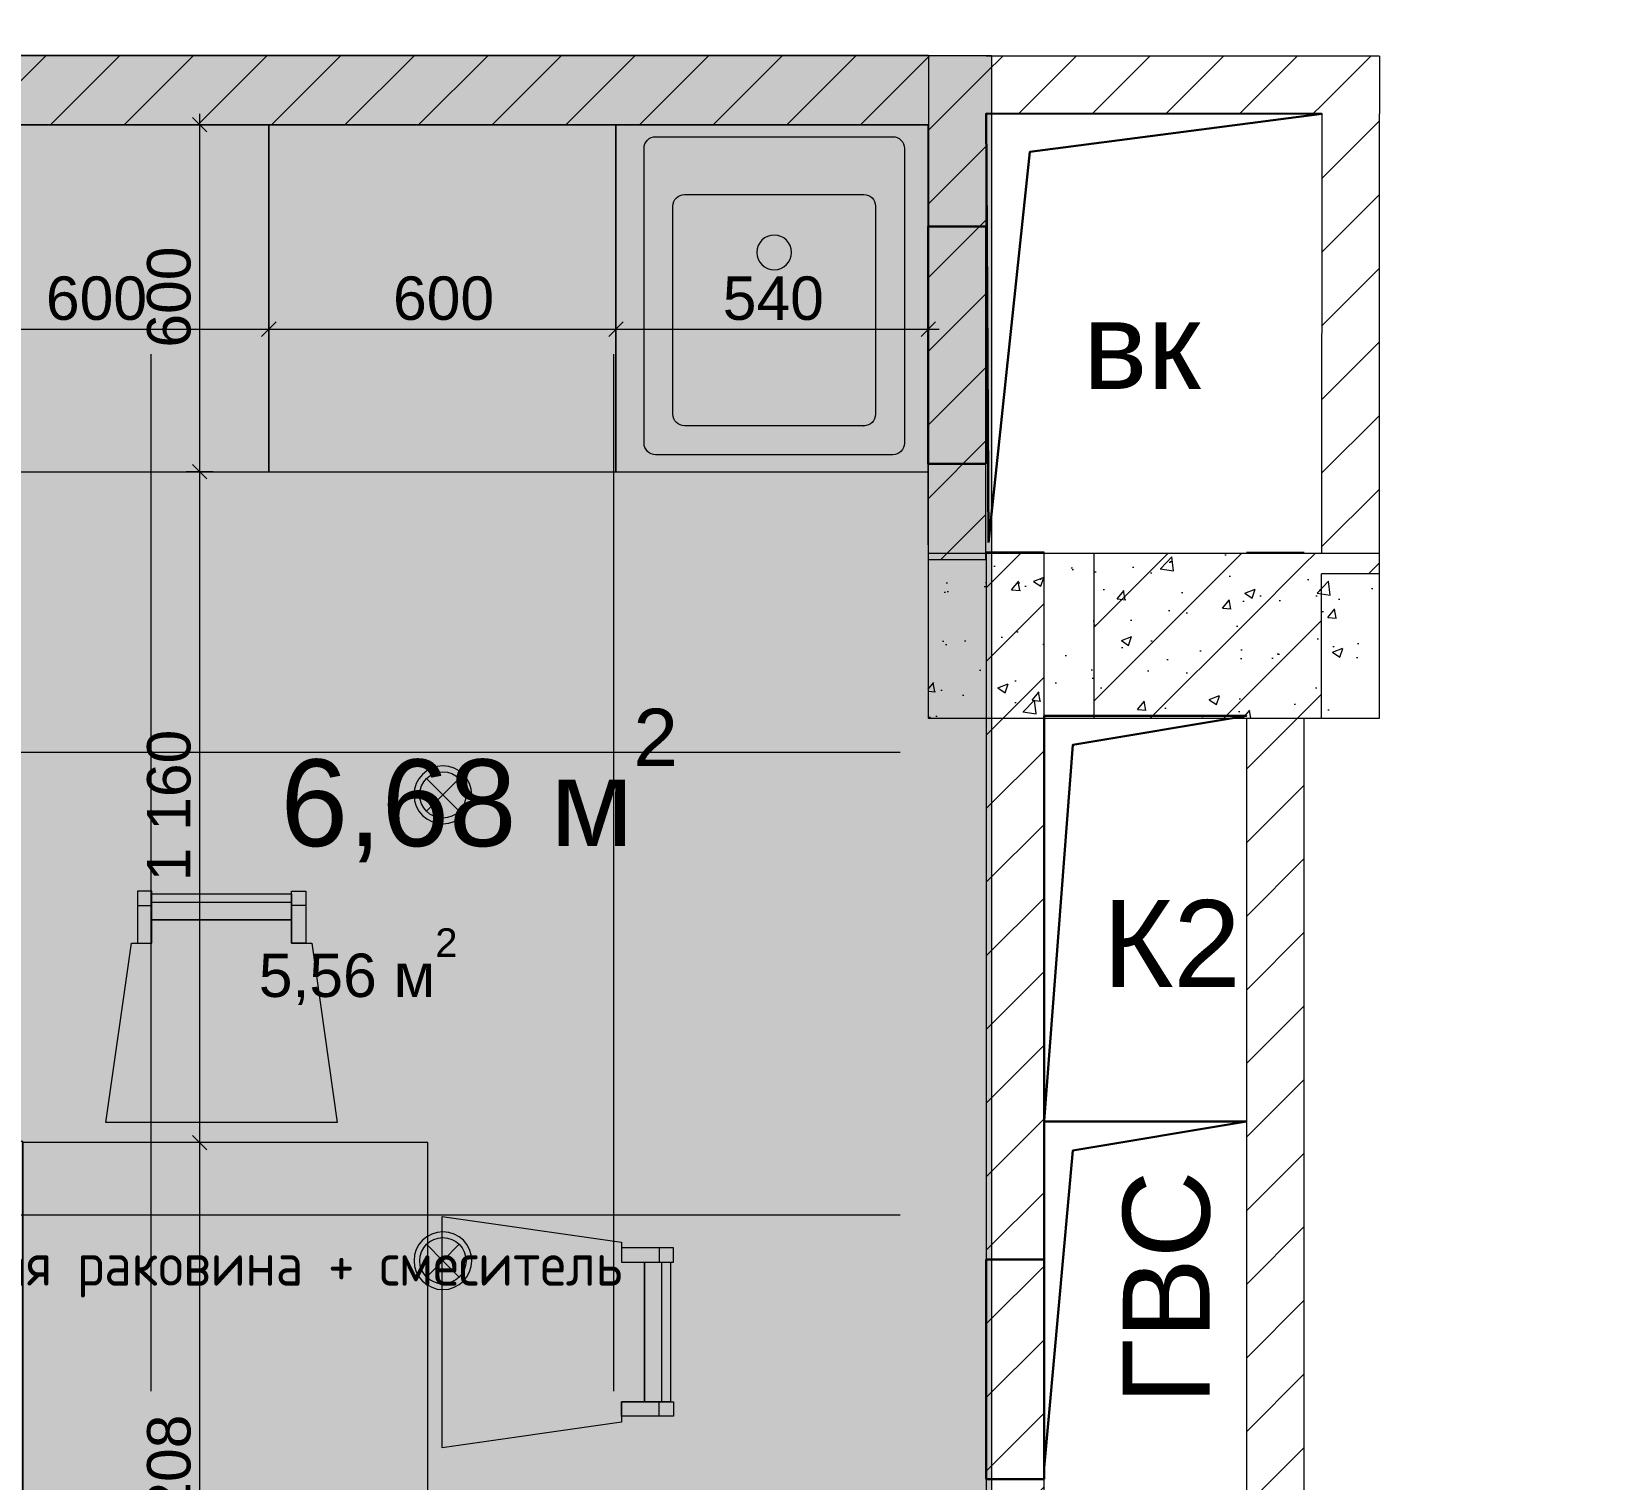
# Model space of a CAD drawing. Header units: millimetres. Extents: x 2336463 to 2579121, y 595385 to 778077.
# Drawn here: x 2477066 to 2479790, y 700556 to 703060 of the extents above; entities that cross this region are included whole.
import ezdxf

# ---------------------------------------------------------------- set-up
doc = ezdxf.new("R2010")
doc.units = ezdxf.units.MM
doc.header["$MEASUREMENT"] = 0
for name, color, linetype in [('+возводимые стены', 7, 'Continuous'), ('1 Планировка', 7, 'Continuous'), ('1 Планировка размеры', 7, 'Continuous'), ('Интерьер - Мебель', 7, 'Continuous'), ('сит план', 7, 'Continuous')]:
    doc.layers.add(name, color=color, linetype=linetype)
for name, color, linetype, lineweight in [('+возводимые стены_Ном._пера__101', 252, 'Continuous', 5), ('+комнаты_Ном._пера__1', 7, 'Continuous', 13), ('+план полов_Ном._пера__1', 7, 'Continuous', 13), ('+стена с дверью_Ном._пера__1', 7, 'Continuous', 13), ('1 Планировка_Ном._пера__1', 7, 'Continuous', 13), ('Интерьер - Мебель_Ном._пера__1', 7, 'Continuous', 13), ('Конструктив - Стены Несущие_Ном._пера__21', 7, 'Continuous', 30), ('Сантехника_Ном._пера__5', 5, 'Continuous', 13), ('сит план_Ном._пера__1', 7, 'Continuous', 13), ('сит план_Ном._пера__21', 7, 'Continuous', 30)]:
    doc.layers.add(name, color=color, linetype=linetype, lineweight=lineweight)
for name, color, linetype, lineweight, true_color in [('+возводимые стены_Ном._пера__169', 7, 'Continuous', 5, 0x68b353), ('+комнаты_Ном._пера__166', 7, 'Continuous', 5, 0x97cbff), ('+комнаты_Ном._пера__242', 7, 'Continuous', 13, 0x1b55b5), ('+план полов_Ном._пера__242', 7, 'Continuous', 13, 0x1b55b5), ('+стена с дверью_Ном._пера__243', 7, 'Continuous', 13, 0xe25822), ('1 Планировка размеры_Ном._пера__242', 7, 'Continuous', 13, 0x1b55b5), ('MEP - Электрооборудование.ЭО_Ном._пера__58', 7, 'Continuous', 5, 0xdf0000), ('Интерьер - Мебель_Ном._пера__62', 7, 'Continuous', 25, 0xaaaaaa), ('Сантехника_Ном._пера__45', 7, 'Continuous', 0, 0x76a6fe), ('сит план_Ном._пера__87', 7, 'Continuous', 20, 0x6a6a6a)]:
    doc.layers.add(name, color=color, linetype=linetype, lineweight=lineweight, true_color=true_color)
doc.styles.add('СГЕНЕРИР_СТИЛЬ_1', font='arial.ttf')
doc.styles.add('СГЕНЕРИР_СТИЛЬ_3', font='isocp.shx')
doc.dimstyles.new('СГЕНЕРИР_СТИЛЬ__1', dxfattribs={"dimtxt": 75, "dimasz": 23.75, "dimexe": 0.18, "dimexo": 300, "dimgap": 0, "dimtad": 1, "dimtih": 1, "dimtoh": 1, "dimdec": 0, "dimzin": 0, "dimdsep": 46, "dimtxsty": 'СГЕНЕРИР_СТИЛЬ_1', "dimblk": 'ARROWHEAD_6', "dimblk1": 'ARROWHEAD_6', "dimblk2": 'ARROWHEAD_6', "dimcen": 0.09, "dimclrd": 256, "dimclre": 256, "dimclrt": 256, "dimazin": 0, "dimtfac": 1, "dimtdec": 4, "dimtmove": 0, "dimatfit": 3, "dimfxl": 0, "dimtolj": 1, "dimtzin": 0, "dimarcsym": 0})
doc.dimstyles.new('СГЕНЕРИР_СТИЛЬ__11', dxfattribs={"dimtxt": 0.18, "dimasz": 91.2, "dimexe": 0.18, "dimexo": 0.0625, "dimgap": 0, "dimtad": 0, "dimtih": 1, "dimtoh": 1, "dimdec": 4, "dimzin": 0, "dimdsep": 46, "dimcen": 0.09, "dimadec": 0, "dimazin": 0, "dimtfac": 1, "dimtdec": 4, "dimtmove": 0, "dimatfit": 3, "dimldrblk": 'ARROWHEAD_11', "dimfxl": 0, "dimtolj": 1, "dimtzin": 0, "dimarcsym": 0})
doc.dimstyles.new('СГЕНЕРИР_СТИЛЬ__2', dxfattribs={"dimtxt": 75, "dimasz": 23.75, "dimexe": 0.18, "dimexo": 300, "dimgap": 0, "dimtad": 1, "dimdec": 0, "dimzin": 0, "dimdsep": 46, "dimtxsty": 'СГЕНЕРИР_СТИЛЬ_1', "dimblk": 'ARROWHEAD_6', "dimblk1": 'ARROWHEAD_6', "dimblk2": 'ARROWHEAD_6', "dimcen": 0.09, "dimclrd": 256, "dimclre": 256, "dimclrt": 256, "dimazin": 0, "dimtfac": 1, "dimtdec": 4, "dimtmove": 0, "dimatfit": 3, "dimfxl": 0, "dimtolj": 1, "dimtzin": 0, "dimarcsym": 0})
pattern_1 = [(45, (2086872.015, 585813.69), (-63.639609, 63.639609), [])]

# ---------------------------------------------------------------- blocks, each defined once
blk = doc.blocks.new('Перекрытие_135', base_point=(2476876, 702298.9))
at = {"layer": 'Интерьер - Мебель_Ном._пера__1', "color": 7, "linetype": 'Continuous', "lineweight": 13, "flags": 128}
blk.add_lwpolyline([(2476876, 702298.9), (2477476, 702298.9), (2477476, 702898.9), (2476876, 702898.9)], close=True, dxfattribs=at)
blk = doc.blocks.new('Перекрытие_136', base_point=(2477476, 702298.9))
at = {"layer": 'Интерьер - Мебель_Ном._пера__1', "color": 7, "linetype": 'Continuous', "lineweight": 13, "flags": 128}
blk.add_lwpolyline([(2477476, 702298.9), (2478076, 702298.9), (2478076, 702898.9), (2477476, 702898.9)], close=True, dxfattribs=at)
blk = doc.blocks.new('Перекрытие_137', base_point=(2478076, 702298.9))
at = {"layer": 'Интерьер - Мебель_Ном._пера__1', "color": 7, "linetype": 'Continuous', "lineweight": 13, "flags": 128}
blk.add_lwpolyline([(2478076, 702298.9), (2478616, 702298.9), (2478616, 702898.9), (2478076, 702898.9)], close=True, dxfattribs=at)
blk = doc.blocks.new('Перекрытие_138', base_point=(2477050.6, 701138.8))
at = {"layer": '1 Планировка_Ном._пера__1', "color": 7, "linetype": 'Continuous', "lineweight": 13, "flags": 128}
blk.add_lwpolyline([(2477050.6, 701138.8), (2477050.6, 699930.5), (2477750.6, 699930.5), (2477750.6, 701138.8)], close=True, dxfattribs=at)
blk = doc.blocks.new('Стена_461', base_point=(2478616.1, 703018.3))
at = {"layer": 'сит план_Ном._пера__87', "linetype": 'Continuous', "lineweight": 20, "true_color": 0x6a6a6a}
h = blk.add_hatch(dxfattribs=at)
h.set_pattern_fill('Блоки_Бетонные_Эффективные', color=251, style=0, pattern_type=2)
h.set_pattern_definition(pattern_1)
h.paths.add_polyline_path([(2478616.1, 703018.3), (2478615.5, 702146.9), (2478715.5, 702146.9), (2478716.1, 703018.2)])
at = {"layer": 'сит план_Ном._пера__1', "color": 7, "linetype": 'Continuous', "lineweight": 13, "flags": 128}
for points in [[(2478616.1, 703018.3), (2478615.5, 702146.9)], [(2478716.1, 703018.2), (2478616.1, 703018.3)], [(2478716.1, 703017.7), (2478716.1, 703018.2)], [(2478715.5, 702146.9), (2478716, 702917.7)], [(2478615.5, 702146.9), (2478715.5, 702146.9)]]:
    blk.add_lwpolyline(points, dxfattribs=at)
blk = doc.blocks.new('Стена_462', base_point=(2478616.1, 703017.7))
at = {"layer": 'сит план_Ном._пера__87', "linetype": 'Continuous', "lineweight": 20, "true_color": 0x6a6a6a}
h = blk.add_hatch(dxfattribs=at)
h.set_pattern_fill('Блоки_Бетонные_Эффективные', color=251, style=0, pattern_type=2)
h.set_pattern_definition(pattern_1)
h.paths.add_polyline_path([(2479296, 703017.7), (2478716.1, 703017.7), (2478716, 702917.7), (2479296, 702917.7)])
h = blk.add_hatch(dxfattribs=at)
h.set_pattern_fill('Блоки_Бетонные_Эффективные', color=251, style=0, pattern_type=2)
h.set_pattern_definition(pattern_1)
h.paths.add_polyline_path([(2479296, 702917.7), (2479396, 702917.7), (2479396, 703017.7)])
h = blk.add_hatch(dxfattribs=at)
h.set_pattern_fill('Блоки_Бетонные_Эффективные', color=251, style=0, pattern_type=2)
h.set_pattern_definition(pattern_1)
h.paths.add_polyline_path([(2479296, 702917.7), (2479396, 703017.7), (2479296, 703017.7)])
at = {"layer": 'сит план_Ном._пера__1', "color": 7, "linetype": 'Continuous', "lineweight": 13, "flags": 128}
for points in [[(2479396, 703017.7), (2478716.1, 703017.7)], [(2479396, 703017.7), (2479396, 702917.7)], [(2478716, 702917.7), (2479296, 702917.7)]]:
    blk.add_lwpolyline(points, dxfattribs=at)
blk = doc.blocks.new('Стена_463', base_point=(2479396, 703017.7))
at = {"layer": 'сит план_Ном._пера__87', "linetype": 'Continuous', "lineweight": 20, "true_color": 0x6a6a6a}
h = blk.add_hatch(dxfattribs=at)
h.set_pattern_fill('Блоки_Бетонные_Эффективные', color=251, style=0, pattern_type=2)
h.set_pattern_definition(pattern_1)
h.paths.add_polyline_path([(2479296, 702917.7), (2479295.8, 702122.6), (2479395.8, 702122.6), (2479396, 702917.7)])
at = {"layer": 'сит план_Ном._пера__1', "color": 7, "linetype": 'Continuous', "lineweight": 13, "flags": 128}
for points in [[(2479296, 702917.7), (2479295.8, 702157.6)], [(2479395.8, 702122.6), (2479396, 702917.7)], [(2479395.8, 702122.6), (2479295.8, 702122.6)]]:
    blk.add_lwpolyline(points, dxfattribs=at)
blk = doc.blocks.new('Стена_464', base_point=(2478902, 702157.7))
at = {"layer": 'сит план_Ном._пера__87', "linetype": 'Continuous', "lineweight": 20, "true_color": 0x6a6a6a}
h = blk.add_hatch(dxfattribs=at)
h.set_pattern_fill('Блоки_Бетонные_Эффективные', color=251, style=0, pattern_type=2)
h.set_pattern_definition(pattern_1)
h.paths.add_polyline_path([(2479166, 701872.7), (2479166, 702157.7), (2478902, 702157.7), (2478901.9, 701872.7)])
h = blk.add_hatch(dxfattribs=at)
h.set_pattern_fill('Блоки_Бетонные_Эффективные', color=251, style=0, pattern_type=2)
h.set_pattern_definition(pattern_1)
h.paths.add_polyline_path([(2479295.7, 701872.6), (2479295.8, 702157.6), (2479266, 702157.6), (2479266, 701872.6)])
at = {"layer": 'сит план_Ном._пера__1', "color": 7, "linetype": 'Continuous', "lineweight": 13, "flags": 128}
for points in [[(2478902, 702157.7), (2478901.9, 701872.7)], [(2479166, 702157.7), (2478902, 702157.7)], [(2479295.8, 702157.6), (2479266, 702157.6)], [(2479295.7, 701872.6), (2479295.8, 702122.6)], [(2478901.9, 701872.7), (2479166, 701872.7)], [(2479266, 701872.6), (2479295.7, 701872.6)]]:
    blk.add_lwpolyline(points, dxfattribs=at)
blk = doc.blocks.new('Стена_465', base_point=(2478716, 702159.7))
at = {"layer": 'сит план_Ном._пера__87', "linetype": 'Continuous', "lineweight": 20, "true_color": 0x6a6a6a}
h = blk.add_hatch(dxfattribs=at)
h.set_pattern_fill('Блоки_Бетонные_Эффективные', color=251, style=0, pattern_type=2)
h.set_pattern_definition(pattern_1)
h.paths.add_polyline_path([(2478816, 700053.7), (2478816, 702159.7), (2478716, 702159.7), (2478716, 700053.7)])
h = blk.add_hatch(dxfattribs=at)
h.set_pattern_fill('Блоки_Бетонные_Эффективные', color=251, style=0, pattern_type=2)
h.set_pattern_definition(pattern_1)
h.paths.add_polyline_path([(2478816, 700053.7), (2478716, 699953.7), (2478816, 699953.7)])
h = blk.add_hatch(dxfattribs=at)
h.set_pattern_fill('Блоки_Бетонные_Эффективные', color=251, style=0, pattern_type=2)
h.set_pattern_definition(pattern_1)
h.paths.add_polyline_path([(2478816, 700053.7), (2478716, 700053.7), (2478716, 699953.7)])
at = {"layer": 'сит план_Ном._пера__1', "color": 7, "linetype": 'Continuous', "lineweight": 13, "flags": 128}
for points in [[(2478716, 702159.7), (2478716, 699953.7)], [(2478816, 702159.7), (2478716, 702159.7)], [(2478816, 700053.7), (2478816, 702159.7)]]:
    blk.add_lwpolyline(points, dxfattribs=at)
blk = doc.blocks.new('Стена_467', base_point=(2479266, 699953.7))
at = {"layer": 'сит план_Ном._пера__87', "linetype": 'Continuous', "lineweight": 20, "true_color": 0x6a6a6a}
h = blk.add_hatch(dxfattribs=at)
h.set_pattern_fill('Блоки_Бетонные_Эффективные', color=251, style=0, pattern_type=2)
h.set_pattern_definition(pattern_1)
h.paths.add_polyline_path([(2479266, 700053.7), (2479266, 702159.7), (2479166, 702159.7), (2479166, 700053.7)])
at = {"layer": 'сит план_Ном._пера__1', "color": 7, "linetype": 'Continuous', "lineweight": 13, "flags": 128}
for points in [[(2479166, 702159.7), (2479266, 702159.7)], [(2479166, 701872.7), (2479166, 700053.7)], [(2479266, 700053.7), (2479266, 701872.6)]]:
    blk.add_lwpolyline(points, dxfattribs=at)
blk = doc.blocks.new('Стена_486', base_point=(2478616.1, 703018.9))
at = {"layer": '+возводимые стены_Ном._пера__169', "linetype": 'Continuous', "lineweight": 5, "true_color": 0x68b353}
h = blk.add_hatch(dxfattribs=at)
h.set_pattern_fill('Блоки_Бетонные_Эффективные', color=85, style=0, pattern_type=2)
h.set_pattern_definition(pattern_1)
h.paths.add_polyline_path([(2476876, 702898.9), (2478616.1, 702898.9), (2478616.1, 703018.9), (2476876, 703018.9)])
at = {"layer": '+возводимые стены_Ном._пера__101', "color": 252, "linetype": 'Continuous', "lineweight": 5, "flags": 128}
for points in [[(2478616.1, 703018.9), (2476876, 703018.9)], [(2478616.1, 703018.9), (2478616.1, 702898.9)], [(2476876, 702898.9), (2478616.1, 702898.9)]]:
    blk.add_lwpolyline(points, dxfattribs=at)
blk = doc.blocks.new('Мойка Обычная 25_3')
at = {"layer": 'Интерьер - Мебель_Ном._пера__1', "color": 7, "linetype": 'Continuous', "lineweight": 13}
for p, q in [((380, 450), (70, 450)), ((50, 430), (50, 70)), ((400, 70), (400, 430)), ((70, 50), (380, 50))]:
    blk.add_line(p, q, dxfattribs=at)
at = {"layer": 'Интерьер - Мебель_Ном._пера__1', "color": 7, "linetype": 'Continuous', "lineweight": 13, "flags": 128}
blk.add_lwpolyline([(20, 0), (430, 0, 0.414214), (450, 20), (450, 530, 0.414214), (430, 550), (20, 550, 0.414214), (0, 530), (0, 20, 0.414214)], format="xyb", close=True, dxfattribs=at)
at = {"layer": 'Интерьер - Мебель_Ном._пера__1', "color": 7, "linetype": 'Continuous', "lineweight": 13}
blk.add_circle((225, 350), 30, dxfattribs=at)
for centre, start, end in [((70, 430), 90, 180), ((380, 430), 0, 90), ((70, 70), 180, 270), ((380, 70), 270, 0)]:
    blk.add_arc(centre, 20, start, end, dxfattribs=at)
blk.add_point((70, 50), dxfattribs=at)
blk = doc.blocks.new('Обеденный Стул 01 25')
at = {"layer": '1 Планировка_Ном._пера__1', "color": 7, "linetype": 'Continuous', "lineweight": 13}
for p, q in [((54.4, 375), (79.4, 375)), ((79.4, 380), (320.6, 380)), ((345.6, 375), (320.6, 375))]:
    blk.add_line(p, q, dxfattribs=at)
at = {"layer": '1 Планировка_Ном._пера__1', "color": 7, "linetype": 'Continuous', "lineweight": 13, "flags": 128}
for points in [[(54.4, 310), (79.4, 310), (79.4, 400), (54.4, 400)], [(79.4, 350), (320.6, 350), (320.6, 395), (79.4, 395)], [(345.6, 310), (320.6, 310), (320.6, 400), (345.6, 400)], [(0, 0), (400, 0), (355.7, 310), (320.6, 310), (320.6, 350), (79.4, 350), (79.4, 310), (44.3, 310)]]:
    blk.add_lwpolyline(points, close=True, dxfattribs=at)
blk = doc.blocks.new('Встраиваемый Точечный Светильник 25')
at = {"layer": 'MEP - Электрооборудование.ЭО_Ном._пера__58', "color": 12, "linetype": 'Continuous', "lineweight": 5, "true_color": 0xdf0000}
for q in [(-28.3, 28.3), (28.3, 28.3), (-28.3, -28.3), (28.3, -28.3)]:
    blk.add_line((0, 0), q, dxfattribs=at)
at = {"layer": 'MEP - Электрооборудование.ЭО_Ном._пера__58', "color": 12, "linetype": 'Continuous', "lineweight": 5, "true_color": 0xdf0000, "flags": 128}
blk.add_lwpolyline([(50, 0, 1), (-50, 0, 1)], format="xyb", close=True, dxfattribs=at)
at = {"layer": 'MEP - Электрооборудование.ЭО_Ном._пера__58', "color": 12, "linetype": 'Continuous', "lineweight": 5, "true_color": 0xdf0000}
blk.add_circle((0, 0), 40, dxfattribs=at)
blk = doc.blocks.new('*D2756', base_point=(2086872, 585813.7))
at = {"layer": '1 Планировка размеры_Ном._пера__242', "color": 152, "linetype": 'Continuous', "lineweight": 13, "true_color": 0x1b55b5}
for p, q in [((2478981.9, 693177.2), (2479006.9, 693202.2)), ((2487575.5, 693177), (2487600.5, 693202)), ((2487588, 693213), (2487588, 693166.1)), ((2487588, 693189.5), (2478994.4, 693189.7)), ((2487606.7, 693189.5), (2487588, 693189.5))]:
    blk.add_line(p, q, dxfattribs=at)
at = {"layer": '1 Планировка размеры_Ном._пера__242', "color": 152, "lineweight": 13, "true_color": 0x1b55b5, "char_height": 75, "attachment_point": 7, "rotation": 359.9989, "style": 'СГЕНЕРИР_СТИЛЬ_1'}
for s, insert in [('\\A1;{\\pql;\\fArial|b0|i0|c204|p38;95}', (2479006.9, 693204.7)), ('\\A1;{\\pql;\\fArial|b0|i0|c204|p38;8\xa0594}', (2483162.9, 693204.6))]:
    blk.add_mtext(s, dxfattribs=dict(at, insert=insert))
blk = doc.blocks.new('ARROWHEAD_6')
at = {"color": 0, "linetype": 'Continuous', "lineweight": 0}
for p, q in [((0, 0), (-1, 0)), ((-0.5, -0.5), (0.5, 0.5))]:
    blk.add_line(p, q, dxfattribs=at)
blk = doc.blocks.new('*D3199', base_point=(2086872, 585813.7))
at = {"layer": '1 Планировка размеры_Ном._пера__242', "color": 152, "linetype": 'Continuous', "lineweight": 13, "true_color": 0x1b55b5}
for p, q in [((2476876, 699220.4), (2476876, 702569)), ((2477476, 702522.1), (2477476, 702569)), ((2476857.2, 702545.5), (2476876, 702545.5)), ((2476888.5, 702558), (2476863.5, 702533)), ((2476876, 702545.5), (2477476, 702545.5)), ((2477488.5, 702558), (2477463.5, 702533))]:
    blk.add_line(p, q, dxfattribs=at)
at = {"layer": '1 Планировка размеры_Ном._пера__242', "color": 152, "lineweight": 13, "true_color": 0x1b55b5, "insert": (2477090.6, 702560.5), "char_height": 75, "attachment_point": 7, "style": 'СГЕНЕРИР_СТИЛЬ_1'}
blk.add_mtext('\\A1;{\\pql;\\fArial|b0|i0|c204|p38;600}', dxfattribs=at)
blk = doc.blocks.new('*D3200', base_point=(2086872, 585813.7))
at = {"layer": '1 Планировка размеры_Ном._пера__242', "color": 152, "linetype": 'Continuous', "lineweight": 13, "true_color": 0x1b55b5}
for p, q in [((2477476, 702522.1), (2477476, 702569)), ((2478076, 702522.1), (2478076, 702569)), ((2477488.5, 702558), (2477463.5, 702533)), ((2477476, 702545.5), (2478076, 702545.5)), ((2478088.5, 702558), (2478063.5, 702533))]:
    blk.add_line(p, q, dxfattribs=at)
at = {"layer": '1 Планировка размеры_Ном._пера__242', "color": 152, "lineweight": 13, "true_color": 0x1b55b5, "insert": (2477690.6, 702560.5), "char_height": 75, "attachment_point": 7, "style": 'СГЕНЕРИР_СТИЛЬ_1'}
blk.add_mtext('\\A1;{\\pql;\\fArial|b0|i0|c204|p38;600}', dxfattribs=at)
blk = doc.blocks.new('*D3201', base_point=(2086872, 585813.7))
at = {"layer": '1 Планировка размеры_Ном._пера__242', "color": 152, "linetype": 'Continuous', "lineweight": 13, "true_color": 0x1b55b5}
for p, q in [((2478076, 702522.1), (2478076, 702569)), ((2478616, 702172.7), (2478616, 702569)), ((2478088.5, 702558), (2478063.5, 702533)), ((2478076, 702545.5), (2478616, 702545.5)), ((2478603.5, 702533), (2478628.5, 702558)), ((2478616, 702545.5), (2478634.7, 702545.5))]:
    blk.add_line(p, q, dxfattribs=at)
at = {"layer": '1 Планировка размеры_Ном._пера__242', "color": 152, "lineweight": 13, "true_color": 0x1b55b5, "insert": (2478260.6, 702560.5), "char_height": 75, "attachment_point": 7, "style": 'СГЕНЕРИР_СТИЛЬ_1'}
blk.add_mtext('\\A1;{\\pql;\\fArial|b0|i0|c204|p38;540}', dxfattribs=at)
blk = doc.blocks.new('*D3214', base_point=(2086872, 585813.7))
at = {"layer": '1 Планировка размеры_Ном._пера__242', "color": 152, "linetype": 'Continuous', "lineweight": 13, "true_color": 0x1b55b5}
for p, q in [((2477344, 701151.3), (2477369, 701126.3)), ((2477450.6, 701138.8), (2477333.1, 701138.8)), ((2477356.5, 699930.5), (2477356.5, 701138.8)), ((2477450.6, 699930.5), (2477333.1, 699930.5)), ((2477344, 699943), (2477369, 699918))]:
    blk.add_line(p, q, dxfattribs=at)
at = {"layer": '1 Планировка размеры_Ном._пера__242', "color": 152, "lineweight": 13, "true_color": 0x1b55b5, "insert": (2477341.5, 700406.4), "char_height": 75, "attachment_point": 7, "rotation": 90, "style": 'СГЕНЕРИР_СТИЛЬ_1'}
blk.add_mtext('\\A1;{\\pql;\\fArial|b0|i0|c204|p38;1\xa0208}', dxfattribs=at)
blk = doc.blocks.new('*D3215', base_point=(2086872, 585813.7))
at = {"layer": '1 Планировка размеры_Ном._пера__242', "color": 152, "linetype": 'Continuous', "lineweight": 13, "true_color": 0x1b55b5}
for p, q in [((2477344, 702311.4), (2477369, 702286.4)), ((2477356.5, 701138.8), (2477356.5, 702298.9)), ((2477344, 701151.3), (2477369, 701126.3)), ((2477450.6, 701138.8), (2477333.1, 701138.8))]:
    blk.add_line(p, q, dxfattribs=at)
at = {"layer": '1 Планировка размеры_Ном._пера__242', "color": 152, "lineweight": 13, "true_color": 0x1b55b5, "insert": (2477341.5, 701590.6), "char_height": 75, "attachment_point": 7, "rotation": 90, "style": 'СГЕНЕРИР_СТИЛЬ_1'}
blk.add_mtext('\\A1;{\\pql;\\fArial|b0|i0|c204|p38;1\xa0160}', dxfattribs=at)
blk = doc.blocks.new('*D3216', base_point=(2086872, 585813.7))
at = {"layer": '1 Планировка размеры_Ном._пера__242', "color": 152, "linetype": 'Continuous', "lineweight": 13, "true_color": 0x1b55b5}
for p, q in [((2477379.9, 702898.9), (2477333.1, 702898.9)), ((2477369, 702886.4), (2477344, 702911.4)), ((2477356.5, 702898.9), (2477356.5, 702917.6)), ((2477356.5, 702298.9), (2477356.5, 702898.9)), ((2477379.9, 702298.9), (2477333.1, 702298.9)), ((2477344, 702311.4), (2477369, 702286.4)), ((2477356.5, 701138.8), (2477356.5, 702298.9))]:
    blk.add_line(p, q, dxfattribs=at)
at = {"layer": '1 Планировка размеры_Ном._пера__242', "color": 152, "lineweight": 13, "true_color": 0x1b55b5, "insert": (2477341.5, 702513.5), "char_height": 75, "attachment_point": 7, "rotation": 90, "style": 'СГЕНЕРИР_СТИЛЬ_1'}
blk.add_mtext('\\A1;{\\pql;\\fArial|b0|i0|c204|p38;600}', dxfattribs=at)
blk = doc.blocks.new('ARROWHEAD_11')
at = {"color": 0, "linetype": 'Continuous', "lineweight": 0}
blk.add_line((0, 0), (-1, 0), dxfattribs=at)
at = {"color": 0, "linetype": 'Continuous', "lineweight": 0, "const_width": 0.25, "flags": 128}
blk.add_lwpolyline([(-0.125, 0, 1), (0.125, 0, 1)], format="xyb", close=True, dxfattribs=at)

msp = doc.modelspace()

# ---------------------------------------------------------------- hatches: boundary and pattern name
at = {"layer": '+комнаты_Ном._пера__166', "linetype": 'Continuous', "lineweight": 0, "true_color": 0x25323f}
msp.add_hatch(color=169, dxfattribs=at).paths.add_polyline_path([(2476876, 702898.9), (2478616, 702898.9), (2478616, 701872.7), (2478716, 701872.7), (2478716, 699930.5), (2478716, 699620.4), (2478575.2, 699620.4), (2478575.2, 699056.8), (2476876, 699056.8), (2476876, 699620.4), (2476876, 699930.5), (2477050.6, 699930.5), (2477050.6, 701140.5), (2476876, 701140.5)])
at = {"layer": '+план полов_Ном._пера__1', "linetype": 'Continuous', "lineweight": 13}
h = msp.add_hatch(dxfattribs=at)
h.set_pattern_fill('Сетка_1200х1200', style=0, pattern_type=2)
h.set_pattern_definition([(0, (2086872, 585813.7), (0, 1200), []), (90, (2086872, 585813.7), (-1200, 0), [])])
h.paths.add_polyline_path([(2478948.1, 710628.3), (2478948.1, 710879.9), (2473847.1, 710879.9), (2473847.1, 712656.4), (2473848.4, 712656.4), (2473848.4, 713484.4), (2474150.3, 713484.4), (2474150.3, 713861), (2474150.3, 714834.8), (2474655.3, 714834.8), (2474655.3, 715512.1), (2474052.4, 715512.1), (2474052.4, 716500.4), (2474050.3, 716500.4), (2474050.3, 716965.8), (2477335.2, 716965.8), (2477335.2, 717312), (2479008.9, 717312), (2479008.9, 716985.8), (2479267.2, 716985.8), (2480877.3, 716985.8), (2480877.3, 717315.8), (2482252.3, 717315.8), (2482252.3, 716570.8), (2482755, 716570.8), (2482755, 716961), (2484448.1, 716961), (2484727.4, 716961), (2484727.4, 717281.3), (2486379.8, 717281.3), (2486379.8, 716944.3), (2486588.1, 716944.3), (2486588.1, 716945.3), (2489504.9, 716945.3), (2489504.9, 712656.7), (2489504.9, 712245.1), (2487540, 712245.1), (2487540, 712245.9), (2487348.6, 712245.9), (2485984.9, 712245.9), (2485984.9, 712125.1), (2487348.6, 712125.1), (2487348.6, 711366.5), (2487540, 711366.5), (2487579.8, 711366.5), (2487579.8, 709148.7), (2487579.8, 709135.4), (2485986.6, 709135.4), (2485986.6, 708847.9), (2485986.7, 708847.9), (2485986.7, 701807.7), (2485986.7, 701507.1), (2485986.7, 697660.1), (2485988, 697660.1), (2485988, 694310.7), (2485986.7, 694310.7), (2485986.7, 694010.7), (2487589.3, 694010.7), (2487589.3, 690742.6), (2487516.5, 690736.1, -0.000118), (2487516.6, 690735.6), (2487587.2, 690742.4, -0.000396), (2487587.3, 690740.2, -0.342625), (2486386.8, 689334.6, -0.000421), (2486384.5, 689334.3), (2486384.8, 689332.2), (2483593.3, 689332.2), (2479499.4, 689332.2), (2478989.4, 689332.2), (2478989.4, 690566.8), (2478899.4, 690566.8), (2478899.4, 692071.8), (2479409.7, 692071.8), (2479409.7, 692610.8), (2478994.4, 692610.8), (2478994.4, 693615.4), (2479499.4, 693615.4), (2481099.4, 693615.4), (2481099.4, 694103.2), (2482744.3, 694103.2), (2482744.3, 693615.4), (2483349.3, 693615.4), (2483349.3, 694010.7), (2484745.7, 694010.7), (2484745.7, 697660.1), (2484747.1, 697660.1), (2484747.1, 701507.1), (2484747.1, 702214.4), (2483392.7, 702214.4), (2483392.7, 704178), (2482933.1, 704178), (2482698.2, 704178), (2482698.2, 701224.7), (2481074.4, 701224.7), (2481074.4, 704011), (2480462.2, 704011), (2480462.2, 703617), (2479416.3, 703617), (2479416.3, 703616.4), (2478567.2, 703616.4), (2478567.2, 703599.4), (2475467.2, 703599.4), (2475467.2, 705401.1), (2473877.2, 705401.1), (2473877.2, 706611.6), (2474188.4, 706611.6), (2474188.4, 707984.1), (2473844.2, 707984.1), (2473844.2, 710628.3)])
h.paths.add_polyline_path([(2480553.3, 710237), (2480841.9, 710237), (2480841.9, 708271.4), (2480841.9, 707227.4), (2480841.9, 706912.3), (2481733.8, 706912.3), (2481733.8, 706985.3), (2482661.5, 706985.3), (2482661.5, 706602.6), (2482663.2, 706602.6), (2482663.2, 705692.7), (2482659.9, 705692.7), (2482659.9, 705398.6), (2484744.3, 705398.6), (2484744.3, 709982), (2482588.8, 709982), (2482588.8, 709923.7), (2481714, 709923.7), (2481714, 709985.2), (2481141.6, 709985.2), (2481141.6, 711620.7), (2481680.9, 711620.7), (2482703.1, 711620.7), (2482703.1, 712596), (2483444, 712596), (2483444, 712927.6), (2483445.7, 712927.6), (2483445.7, 713531.8), (2483445.7, 713808), (2482903.2, 713808), (2482903.2, 713811.3), (2481333.2, 713811.3), (2481333.2, 713812.6), (2481143.2, 713812.6), (2481143.2, 712830.7), (2480842.6, 712830.7), (2480842.6, 711636.4), (2480842.3, 711636.4), (2480842.3, 711256.1), (2480553.3, 711256.1)], flags=0)
h.paths.add_polyline_path([(2482903.2, 716167.8), (2482903.2, 716167.4), (2482932, 716167.4), (2482932, 716167.8)], flags=0)
h = msp.add_hatch(dxfattribs=at)
h.set_pattern_fill('Сетка_800х800', style=0, pattern_type=2)
h.set_pattern_definition([(0, (2086872, 585813.7), (0, 800), []), (90, (2086872, 585813.7), (-800, 0), [])])
h.paths.add_polyline_path([(2475467.2, 702502), (2478567.2, 702502), (2478567.2, 700709.1), (2475467.2, 700709.1)])
at = {"layer": '+стена с дверью_Ном._пера__243', "linetype": 'Continuous', "lineweight": 0, "true_color": 0x381608}
msp.add_hatch(color=28, dxfattribs=at).paths.add_polyline_path([(2470103, 699930.5), (2475856, 699930.5), (2475856, 698925), (2476755.5, 698925), (2476755.5, 699731.4), (2476755.5, 703018.9), (2478583.9, 703018.9), (2478725.1, 703018.9), (2478725.1, 699624), (2478583.9, 699624), (2478583.9, 698421), (2478603.9, 698421), (2478603.9, 697026.6), (2478606.2, 697026.6), (2478606.2, 694224.2), (2476981, 694224.2), (2476981, 697026.6), (2476375.9, 697026.6), (2476375.9, 696630.5), (2471380.9, 696630.5), (2471380.9, 698420.4), (2470103, 698420.4)])
at = {"layer": 'сит план_Ном._пера__1', "linetype": 'Continuous', "lineweight": 13}
h = msp.add_hatch(dxfattribs=at)
h.set_pattern_fill('AR_CONC', style=0, pattern_type=2)
h.set_pattern_definition([(50, (2086872.01, 585813.69), (-182.18467, 15.939086), [19.05, -209.55]), (355, (2086872.01, 585813.69), (-35.24342, 191.056845), [15.24, -167.64058]), (100.451445, (2086887.2, 585812.36), (146.94125, 175.11775), [16.19001, -178.090245]), (46.1842, (2086872.01, 585864.49), (-271.07904, 42.04233), [28.575, -314.325]), (96.63556, (2086894.6, 585860.98), (237.40413, 247.42612), [24.28502, -267.1356]), (351.18415, (2086872.01, 585864.49), (237.40413, 247.42612), [22.85997, -251.45973]), (21, (2086897.41, 585851.79), (-151.61439, 102.2652), [19.05, -209.55]), (326, (2086897.41, 585851.79), (61.80203, 184.18797), [15.24, -167.64]), (71.451445, (2086910.05, 585843.26), (213.41642, 81.92277), [16.19001, -178.08994]), (37.5, (2086872.015, 585813.686), (3.088603, 84.555039), [0, -165.608, 0, -170.18, 0, -168.275]), (7.5, (2086872.015, 585813.69), (66.819663, 100.180575), [0, -97.028, 0, -161.798, 0, -64.135]), (327.5, (2086815.37, 585813.686), (-135.590595, 5.728744), [0, -63.5, 0, -198.12, 0, -262.89]), (317.5, (2086789.97, 585813.69), (148.12918, 25.42649), [0, -82.55, 0, -131.572, 0, -186.69])])
h.paths.add_polyline_path([(2479395.8, 702157.5), (2478616, 702157.5), (2478616, 701872.7), (2479395.8, 701872.7)])

# ---------------------------------------------------------------- linework, layer by layer
at = {"layer": '+комнаты_Ном._пера__1', "color": 7, "linetype": 'Continuous', "lineweight": 13, "flags": 128}
msp.add_lwpolyline([(2476876, 702898.9), (2478616, 702898.9), (2478616, 701872.7), (2478716, 701872.7), (2478716, 699930.5), (2478716, 699620.4), (2478575.2, 699620.4), (2478575.2, 699056.8), (2476876, 699056.8), (2476876, 699620.4), (2476876, 699930.5), (2477050.6, 699930.5), (2477050.6, 701140.5), (2476876, 701140.5)], close=True, dxfattribs=at)
at = {"layer": '+стена с дверью_Ном._пера__1', "color": 7, "linetype": 'Continuous', "lineweight": 13, "flags": 128}
msp.add_lwpolyline([(2470103, 699930.5), (2475856, 699930.5), (2475856, 698925), (2476755.5, 698925), (2476755.5, 699731.4), (2476755.5, 703018.9), (2478583.9, 703018.9), (2478725.1, 703018.9), (2478725.1, 699624), (2478583.9, 699624), (2478583.9, 698421), (2478603.9, 698421), (2478603.9, 697026.6), (2478606.2, 697026.6), (2478606.2, 694224.2), (2476981, 694224.2), (2476981, 697026.6), (2476375.9, 697026.6), (2476375.9, 696630.5), (2471380.9, 696630.5), (2471380.9, 698420.4), (2470103, 698420.4)], close=True, dxfattribs=at)
at = {"layer": 'Конструктив - Стены Несущие_Ном._пера__21', "color": 7, "linetype": 'Continuous', "lineweight": 30}
for p, q in [((2478616, 702722.7), (2478716, 702722.7)), ((2478616, 702312.7), (2478616, 702722.7)), ((2478716, 702722.7), (2478716, 702312.7)), ((2478716, 702312.7), (2478616, 702312.7)), ((2478716, 700936.7), (2478816, 700936.7)), ((2478716, 700556.7), (2478716, 700936.7)), ((2478816, 700936.7), (2478816, 700556.7)), ((2478816, 700556.7), (2478716, 700556.7))]:
    msp.add_line(p, q, dxfattribs=at)
at = {"layer": 'сит план_Ном._пера__1', "color": 7, "linetype": 'Continuous', "lineweight": 13, "flags": 128}
msp.add_lwpolyline([(2479395.8, 702157.5), (2478616, 702157.5), (2478616, 701872.7), (2479395.8, 701872.7)], close=True, dxfattribs=at)
at = {"layer": 'сит план_Ном._пера__21', "color": 7, "linetype": 'Continuous', "lineweight": 30, "flags": 128}
for points in [[(2478720, 702176.7), (2478791.5, 702852.3), (2479296, 702917.8), (2478716, 702918.2)], [(2478816, 701176.7), (2478866, 701826.7), (2479166, 701876.7), (2478816, 701876.7)], [(2478816, 700576.7), (2478866, 701125.3), (2479166, 701175.3), (2478816, 701175.3)]]:
    msp.add_lwpolyline(points, close=True, dxfattribs=at)

# ---------------------------------------------------------------- block references
at = {"layer": '+возводимые стены', "color": 252, "lineweight": 5}
msp.add_blockref('Стена_486', (2478616.1, 703018.9), dxfattribs=at)
at = {"layer": '1 Планировка', "color": 7, "linetype": 'Continuous', "lineweight": 13}
msp.add_blockref('Перекрытие_138', (2477050.6, 701138.8), dxfattribs=at)
at = {"layer": 'MEP - Электрооборудование.ЭО_Ном._пера__58', "color": 12, "linetype": 'Continuous', "lineweight": 5, "true_color": 0xdf0000, "zscale": 1000, "rotation": 90}
for p in [(2477776.9, 701740.1), (2477776.9, 700934.7)]:
    msp.add_blockref('Встраиваемый Точечный Светильник 25', p, dxfattribs=at)
at = {"layer": 'Интерьер - Мебель', "color": 7, "linetype": 'Continuous', "lineweight": 13}
for name, p in [('Перекрытие_135', (2476876, 702298.9)), ('Перекрытие_136', (2477476, 702298.9)), ('Перекрытие_137', (2478076, 702298.9))]:
    msp.add_blockref(name, p, dxfattribs=at)
at = {"layer": 'Интерьер - Мебель_Ном._пера__1', "color": 7, "linetype": 'Continuous', "lineweight": 13, "xscale": -1, "zscale": 1000}
msp.add_blockref('Мойка Обычная 25_3', (2478574.6, 702328.2), dxfattribs=at)
at = {"layer": 'Интерьер - Мебель_Ном._пера__62', "color": 253, "linetype": 'Continuous', "lineweight": 25, "true_color": 0xaaaaaa, "xscale": -1, "zscale": 1000}
msp.add_blockref('Обеденный Стул 01 25', (2477594.3, 701173.8), dxfattribs=at)
at = {"layer": 'Интерьер - Мебель_Ном._пера__62', "color": 253, "linetype": 'Continuous', "lineweight": 25, "true_color": 0xaaaaaa, "xscale": -1, "zscale": 1000, "rotation": 270}
msp.add_blockref('Обеденный Стул 01 25', (2477775.5, 700611.3), dxfattribs=at)
at = {"layer": 'сит план', "color": 7, "lineweight": 13}
for name, p in [('Стена_461', (2478616.1, 703018.3)), ('Стена_462', (2478616.1, 703017.7)), ('Стена_463', (2479396, 703017.7)), ('Стена_465', (2478716, 702159.7)), ('Стена_464', (2478902, 702157.7)), ('Стена_467', (2479266, 699953.7))]:
    msp.add_blockref(name, p, dxfattribs=at)

# ---------------------------------------------------------------- texts
at = {"layer": '+комнаты_Ном._пера__242', "color": 152, "lineweight": 13, "true_color": 0x1b55b5, "insert": (2477496.2, 701623.6), "char_height": 150, "attachment_point": 7, "style": 'СГЕНЕРИР_СТИЛЬ_1'}
msp.add_mtext('{\\fArial|b0|i0|c204|p38;6,68 м{\\H0.66x;\\S2^  ;}}', dxfattribs=at)
at = {"layer": '+план полов_Ном._пера__242', "color": 152, "lineweight": 13, "true_color": 0x1b55b5, "insert": (2477458.6, 701376.7), "char_height": 75, "attachment_point": 7, "style": 'СГЕНЕРИР_СТИЛЬ_1'}
msp.add_mtext('{\\fArial|b0|i0|c204|p38;5,56 м{\\H0.66x;\\S2^  ;}}', dxfattribs=at)
at = {"layer": 'Сантехника_Ном._пера__5', "color": 5, "linetype": 'Continuous', "lineweight": 13, "insert": (2476740.2, 700871), "char_height": 75, "attachment_point": 7, "style": 'СГЕНЕРИР_СТИЛЬ_3'}
msp.add_mtext('\\A1;{\\pql;\\Fisocp.shx;кухонная раковина + смеситель}', dxfattribs=at)
at = {"layer": 'сит план_Ном._пера__1', "color": 7, "linetype": 'Continuous', "lineweight": 13, "char_height": 150, "attachment_point": 1, "style": 'СГЕНЕРИР_СТИЛЬ_1'}
for s, insert in [('\\A1;{\\pql;\\fArial|b0|i0|c204|p38;вк}', (2478883.4, 702592.1)), ('\\A1;{\\pql;\\fArial|b0|i0|c204|p38;К\\fArial|b0|i0|c204|p38;2}', (2478917.6, 701558.2))]:
    msp.add_mtext(s, dxfattribs=dict(at, insert=insert))
at = {"layer": 'сит план_Ном._пера__1', "color": 7, "linetype": 'Continuous', "lineweight": 13, "insert": (2478952.2, 700685.9), "char_height": 150, "attachment_point": 1, "rotation": 90, "style": 'СГЕНЕРИР_СТИЛЬ_1'}
msp.add_mtext('\\A1;{\\pql;\\fArial|b0|i0|c204|p38;ГВС}', dxfattribs=at)

# ---------------------------------------------------------------- dimensions: what is measured, and where the dimension line sits
at = {"layer": '1 Планировка размеры', "color": 152, "linetype": 'Continuous', "lineweight": 13, "true_color": 0x1b55b5}
for base, p1, p2, angle, picture, middle, turn in [((2477356.5, 702898.9), (2477476, 702298.9), (2477476, 702898.9), 90, '*D3216', (2477304, 702599.2), 90), ((2477356.5, 702298.9), (2477750.6, 701138.8), (2477476, 702298.9), 90, '*D3215', (2477304, 701719.4), 90), ((2478994.4, 693189.7), (2487588.1, 702168.4), (2478994.4, 693616.8), 179.9989, '*D2756', (2483291.8, 693242.1), 359.9989), ((2477356.5, 701138.8), (2477750.6, 699930.5), (2477750.6, 701138.8), 90, '*D3214', (2477304, 700535.2), 90)]:
    dim = msp.add_linear_dim(base=base, p1=p1, p2=p2, angle=angle, dimstyle='СГЕНЕРИР_СТИЛЬ__2', dxfattribs=at)
    dim.commit()
    dim.dimension.update_dxf_attribs({"geometry": picture, "text_midpoint": middle, "dimtype": 160, "text_rotation": turn})
for base, p1, p2, picture, middle in [((2477476, 702545.5), (2476876, 698920.4), (2477476, 702298.9), '*D3199', (2477176.4, 702598)), ((2478076, 702545.5), (2477476, 702298.9), (2478076, 702298.9), '*D3200', (2477776.4, 702598)), ((2478616, 702545.5), (2478076, 702298.9), (2478616, 701872.7), '*D3201', (2478346.4, 702598))]:
    dim = msp.add_linear_dim(base=base, p1=p1, p2=p2, dimstyle='СГЕНЕРИР_СТИЛЬ__1', dxfattribs=at)
    dim.commit()
    dim.dimension.update_dxf_attribs({"geometry": picture, "text_midpoint": middle, "dimtype": 160})

# ---------------------------------------------------------------- leaders
at = {"layer": 'Сантехника_Ном._пера__45', "color": 161, "linetype": 'Continuous', "lineweight": 0, "true_color": 0x76a6fe, "annotation_type": 0, "has_hookline": 1, "hookline_direction": 0, "text_width": 1712.9}
msp.add_leader([(2476099.8, 700893.4), (2476740.2, 700871)], dimstyle='СГЕНЕРИР_СТИЛЬ__11', dxfattribs=at)

doc.saveas('drawing.dxf')
